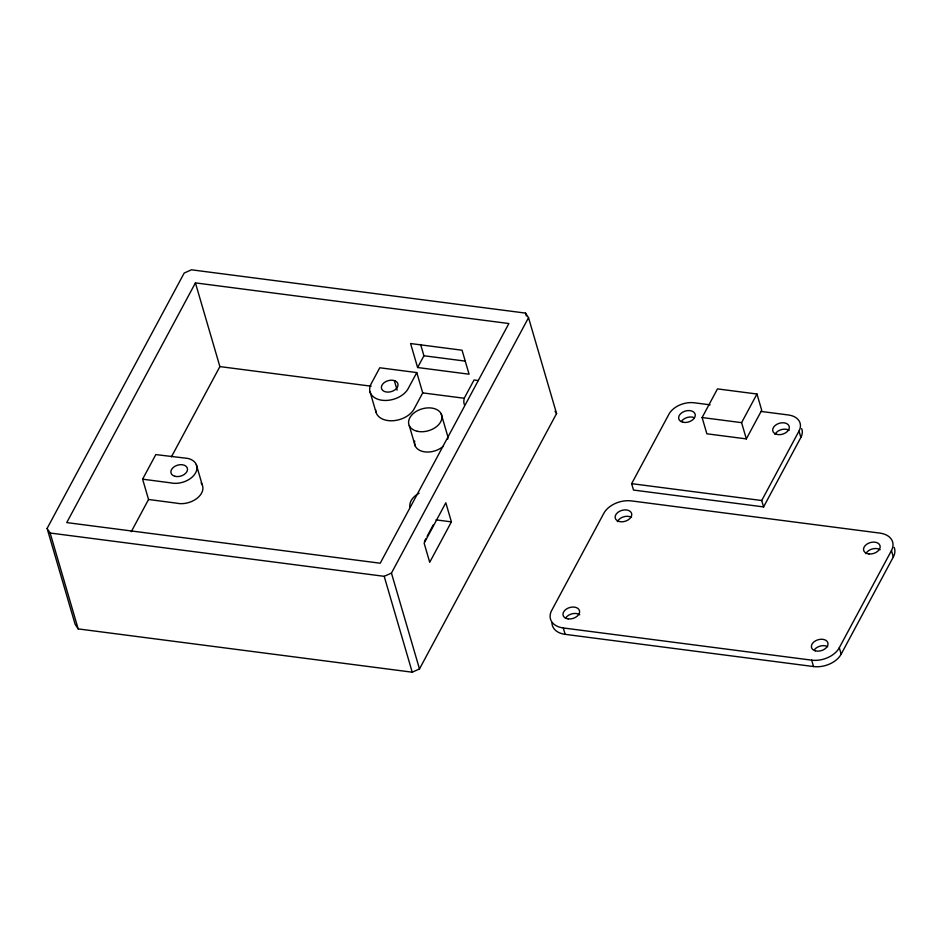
<?xml version="1.0" encoding="UTF-8"?>
<svg xmlns="http://www.w3.org/2000/svg" width="942" height="942" viewBox="0 0 942 942"><rect width="100%" height="100%" fill="white"/><g stroke="black" fill="none" stroke-linecap="round" stroke-linejoin="round"><path stroke-width="1.41" d="M47.1 528.438L184.185 273.05L191.438 269.801L525.495 313.097L528.533 317.69L556.569 413.562L419.484 668.95L412.231 672.199L78.174 628.903L75.136 624.311L47.1 528.438L50.138 533.019L78.174 628.903M195.418 282.894L66.752 522.586L380.215 563.222L508.88 323.53L195.418 282.894L219.886 366.591L171.432 456.846M142.607 479.172L155.807 454.586L187.823 458.413A18.192 12.152 -16.3 0 1 194.747 474.226A18.192 12.152 -16.3 0 1 170.549 482.834L142.607 479.172L148.553 499.484L131.244 531.735M417.6 367.521L410.594 343.547L462.063 350.224L469.069 374.198L417.6 367.521L423.924 355.758L420.615 344.478M416.788 372.573L408.557 387.892A20.477 13.671 -16.3 0 1 382.982 400.362A20.477 13.671 -16.3 0 1 370.842 384.395L379.767 367.769L416.788 372.573L422.723 392.885L414.504 408.216A20.477 13.671 -16.3 0 1 392.296 420.768A20.477 13.671 -16.3 0 1 375.623 409.676M50.138 533.019L384.195 576.327L391.448 573.077L528.533 317.69M424.442 541.332L425.796 538.812M427.15 536.281L433.249 524.918M451.406 521.868L429.717 562.28L424.135 543.181L445.825 502.781L451.406 521.868L435.958 519.866M801.642 428.598A19.9 13.294 -16.3 0 1 800.877 437.441L763.585 506.914L633.507 490.052L631.646 483.658L668.938 414.186A19.9 13.294 -16.3 0 1 694.325 402.787L710.115 404.836M702.108 417.542L717.474 388.893L756.956 394.015L761.713 410.265L746.335 438.901L706.865 433.791L702.108 417.542L741.589 422.652L746.335 438.901M741.589 422.652L756.956 394.015M763.585 506.914L761.713 500.52L799.004 431.047A19.9 13.294 -16.3 0 0 788.36 414.975L761.077 411.442M563.269 627.949L811.674 660.154A21.666 14.471 -16.3 0 0 839.298 647.743L891.45 550.587A21.666 14.471 -16.3 0 0 879.863 533.101L631.458 500.908A21.666 14.471 -16.3 0 0 603.822 513.308L551.682 610.463A21.666 14.471 -16.3 0 0 563.269 627.949L565.141 634.343L813.535 666.547A21.666 14.471 -16.3 0 0 841.171 654.137L893.322 556.993A21.666 14.471 -16.3 0 0 894.158 547.361M423.924 355.758L465.383 361.127M478.371 380.556L474.038 379.991L464.536 397.654A20.477 13.671 -16.3 0 0 464.465 404.895M219.886 366.591L371.16 386.196M422.723 392.885L464.229 398.266M631.646 483.658L761.713 500.52M148.553 499.484L176.495 503.146A18.192 12.152 -16.3 0 0 197.373 498.047A18.192 12.152 -16.3 0 0 201.117 482.999M555.05 411.277L556.569 413.562M891.45 550.587L893.322 556.993M799.004 431.047L800.877 437.441M839.298 647.743L841.171 654.137M811.674 660.154L813.535 666.547M525.495 313.097L526.319 315.923M441.221 413.95L447.156 434.262A17.062 11.398 -16.3 0 1 447.697 439.207M409.275 425.666L415.222 445.978M394.345 380.639L397.112 390.118M370.006 391.731L375.952 412.043M391.448 573.077L419.484 668.95M384.195 576.327L412.231 672.199M196.289 464.536L202.236 484.847M443.352 446.19A17.062 11.398 -16.3 0 1 423.959 451.748A17.062 11.398 -16.3 0 1 414.668 441.033M409.888 506.878A18.192 12.152 -16.3 0 1 419.096 493.231M681.396 421.427A8.525 5.699 -16.3 0 1 694.407 417.718M774.96 434.462A8.525 5.699 -16.3 0 1 789.137 430.294M565.141 634.343A21.666 14.471 -16.3 0 1 551.977 622.768M814.489 649.615A8.525 5.699 -16.3 0 1 827.665 646.683M565.435 618.399A8.525 5.699 -16.3 0 1 579.754 614.808M865.886 553.649A8.525 5.699 -16.3 0 1 880.122 549.728M617.399 521.633A8.525 5.699 -16.3 0 1 631.564 517.417M395.181 380.898L393.367 380.344A8.525 5.699 -16.3 0 0 382.758 384.006A8.525 5.699 -16.3 0 0 384.218 391.389L386.032 391.954A8.525 5.699 -16.3 0 0 396.653 388.281A8.525 5.699 -16.3 0 0 395.181 380.898M417.365 431.306A17.062 11.398 -16.3 0 0 441.928 416.835A17.062 11.398 -16.3 0 0 416.446 411.277A17.062 11.398 -16.3 0 0 417.365 431.306M174.871 476.287A8.525 5.699 -16.3 0 0 187.529 469.446A8.525 5.699 -16.3 0 0 175.165 466.149A8.525 5.699 -16.3 0 0 174.871 476.287M776.349 434.274A8.525 5.699 -16.3 0 0 789.314 427.798A8.525 5.699 -16.3 0 0 777.303 424.065A8.525 5.699 -16.3 0 0 776.349 434.274M683.162 422.299A8.525 5.699 -16.3 0 0 695.278 414.916A8.525 5.699 -16.3 0 0 682.408 412.337A8.525 5.699 -16.3 0 0 683.162 422.299M815.266 650.828A8.525 5.699 -16.3 0 0 828.03 644.104A8.525 5.699 -16.3 0 0 815.784 640.666A8.525 5.699 -16.3 0 0 815.266 650.828M868.948 553.967A8.525 5.699 -16.3 0 0 880.063 545.783A8.525 5.699 -16.3 0 0 866.51 544.405A8.525 5.699 -16.3 0 0 868.948 553.967M618.835 521.421A8.525 5.699 -16.3 0 0 631.764 514.909A8.525 5.699 -16.3 0 0 619.718 511.212A8.525 5.699 -16.3 0 0 618.835 521.421M568.132 618.882A8.525 5.699 -16.3 0 0 579.554 610.922A8.525 5.699 -16.3 0 0 566.177 609.191A8.525 5.699 -16.3 0 0 568.132 618.882"/></g></svg>
